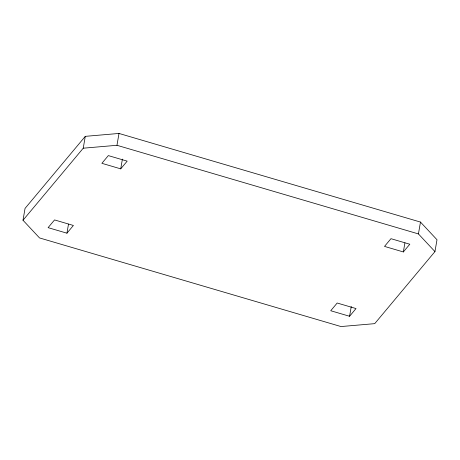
<?xml version="1.0" encoding="UTF-8"?>
<svg xmlns="http://www.w3.org/2000/svg" width="460" height="460" viewBox="0 0 460 460"><rect width="100%" height="100%" fill="white"/><g stroke="black" fill="none" stroke-linecap="round" stroke-linejoin="round"><path stroke-width="0.69" d="M23 220.248L25.047 208.403L85.284 136.35L119.008 133.446L420.48 222.071L437 239.752L434.953 251.597L374.716 323.65L340.992 326.554L39.52 237.929L23 220.248L83.237 148.201L85.284 136.35M66.941 233.185L73.393 225.469L54.55 219.926L48.099 227.648L66.941 233.185L68.505 224.129M83.237 148.201L116.961 145.291L119.008 133.446M120.721 168.86L127.173 161.138L108.33 155.601L101.879 163.317L120.721 168.86L122.406 159.102M349.571 316.273L356.023 308.556L337.18 303.019L330.728 310.736L349.571 316.273L351.256 306.521M403.351 251.948L409.808 244.225L390.966 238.688L384.508 246.405L403.351 251.948L404.915 242.886M434.953 251.597L418.433 233.921L420.48 222.071M116.961 145.291L418.433 233.921"/></g></svg>
